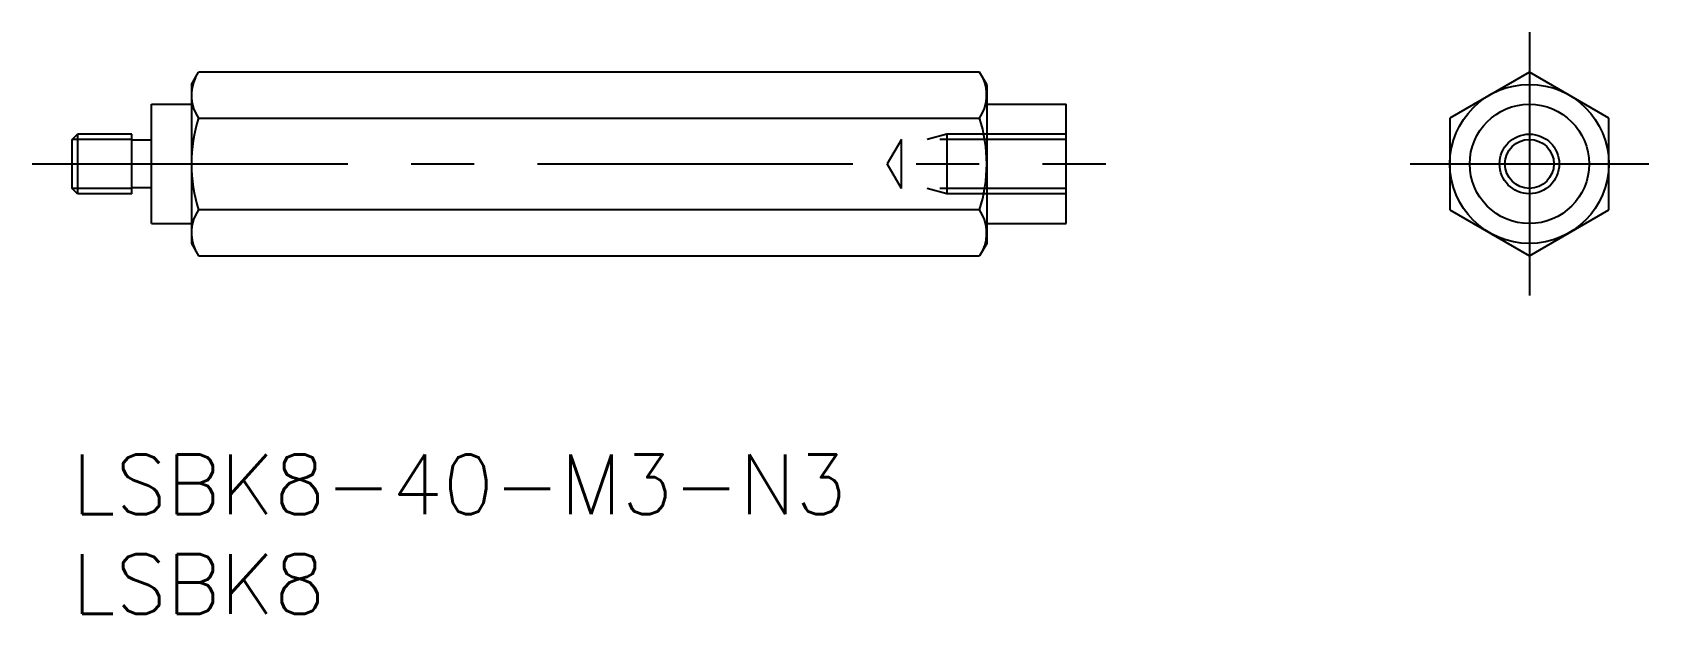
# Model space of a CAD drawing. Extents: x -2 to 79.3, y -8 to 21.2.
import ezdxf

# ---------------------------------------------------------------- set-up
doc = ezdxf.new("R2010")
doc.units = 0
doc.header["$LTSCALE"] = 0.5
doc.linetypes.add('CENTER', pattern=[50.8, 31.75, -6.35, 6.35, -6.35])
doc.linetypes.add('DASHED', pattern=[19.05, 12.7, -6.35])
for name, color, linetype in [('MSM_CENTER', 1, 'CENTER'), ('MSM_CONTINUOUS', 7, 'CONTINUOUS'), ('MSM_DASHED', 4, 'DASHED'), ('MSM_NARROW', 5, 'CONTINUOUS'), ('MSM_PART_NUMBER', 7, 'CONTINUOUS')]:
    doc.layers.add(name, color=color, linetype=linetype)
doc.styles.get("Standard").update_dxf_attribs({"font": 'txt.shx', "height": 3, "bigfont": 'bigfont.shx'})

# ---------------------------------------------------------------- blocks, each defined once
blk = doc.blocks.new('*U4')
at = {"layer": 'MSM_PART_NUMBER'}
blk.add_text('LSBK8-40-M3-N3', height=3, dxfattribs=at).set_placement((0, -3))
blk = doc.blocks.new('*U5')
at = {"layer": 'MSM_PART_NUMBER'}
blk.add_text('LSBK8', height=3, dxfattribs=at).set_placement((0, -8))

msp = doc.modelspace()

# ---------------------------------------------------------------- linework, layer by layer
at = {"layer": 'MSM_CENTER'}
for p, q in [((73.295, 21.238), (73.295, 8)), ((-2, 14.619), (52, 14.619)), ((67.295, 14.619), (79.295, 14.619))]:
    msp.add_line(p, q, dxfattribs=at)
at = {"layer": 'MSM_CONTINUOUS'}
for p, q in [((6, 18.619), (6.357, 19.238)), ((45.643, 19.238), (6.357, 19.238)), ((46, 18.619), (45.643, 19.238)), ((73.295, 19.238), (69.295, 16.928)), ((77.295, 16.928), (73.295, 19.238)), ((6, 18.619), (6, 10.619)), ((46, 18.619), (46, 10.619)), ((4, 11.619), (4, 17.619)), ((4, 17.619), (6, 17.619)), ((46, 17.619), (50, 17.619)), ((50, 11.619), (50, 17.619)), ((6.357, 16.928), (45.643, 16.928)), ((69.295, 16.928), (69.295, 12.309)), ((77.295, 12.309), (77.295, 16.928)), ((0, 15.848), (0.27, 16.119)), ((0, 13.389), (0, 15.848)), ((3, 16.119), (0.27, 16.119)), ((0.27, 16.119), (0.27, 13.119)), ((3, 13.119), (3, 16.119)), ((4, 15.819), (3, 15.819)), ((0.27, 13.119), (0, 13.389)), ((3, 13.119), (0.27, 13.119)), ((4, 13.419), (3, 13.419)), ((45.643, 12.309), (6.357, 12.309)), ((69.295, 12.309), (73.295, 10)), ((73.295, 10), (77.295, 12.309)), ((4, 11.619), (6, 11.619)), ((46, 11.619), (50, 11.619)), ((6, 10.619), (6.357, 10)), ((46, 10.619), (45.643, 10)), ((6.357, 10), (45.643, 10))]:
    msp.add_line(p, q, dxfattribs=at)
for radius in [4, 3, 1.23]:
    msp.add_circle((73.295, 14.619), radius, dxfattribs=at)
for centre, radius, start, end in [((8.045, 18.083), 2.045, 154.38425, 214.38425), ((43.955, 18.083), 2.045, 325.61575, 25.61575), ((13.643, 14.619), 7.643, 162.41205, 197.58795), ((38.357, 14.619), 7.643, 342.41205, 17.58795), ((8.045, 11.155), 2.045, 145.61575, 205.61575), ((43.955, 11.155), 2.045, 334.38425, 34.38425)]:
    msp.add_arc(centre, radius, start, end, dxfattribs=at)
at = {"layer": 'MSM_DASHED'}
for p, q in [((41.71, 15.848), (41, 14.619)), ((50, 15.848), (41.71, 15.848)), ((41.71, 13.389), (41.71, 15.848)), ((44, 16.119), (43, 15.848)), ((50, 16.119), (44, 16.119)), ((44, 16.119), (44, 13.119)), ((41.71, 13.389), (41, 14.619)), ((50, 13.389), (41.71, 13.389)), ((44, 13.119), (43, 13.389)), ((50, 13.119), (44, 13.119))]:
    msp.add_line(p, q, dxfattribs=at)
at = {"layer": 'MSM_NARROW'}
for p, q in [((3, 15.848), (0, 15.848)), ((3, 13.389), (0, 13.389))]:
    msp.add_line(p, q, dxfattribs=at)
msp.add_circle((73.295, 14.619), 1.5, dxfattribs=at)

# ---------------------------------------------------------------- block references
at = {"layer": 'MSM_CONTINUOUS'}
for name in ['*U4', '*U5']:
    msp.add_blockref(name, (0, 0), dxfattribs=at)

doc.saveas('drawing.dxf')
